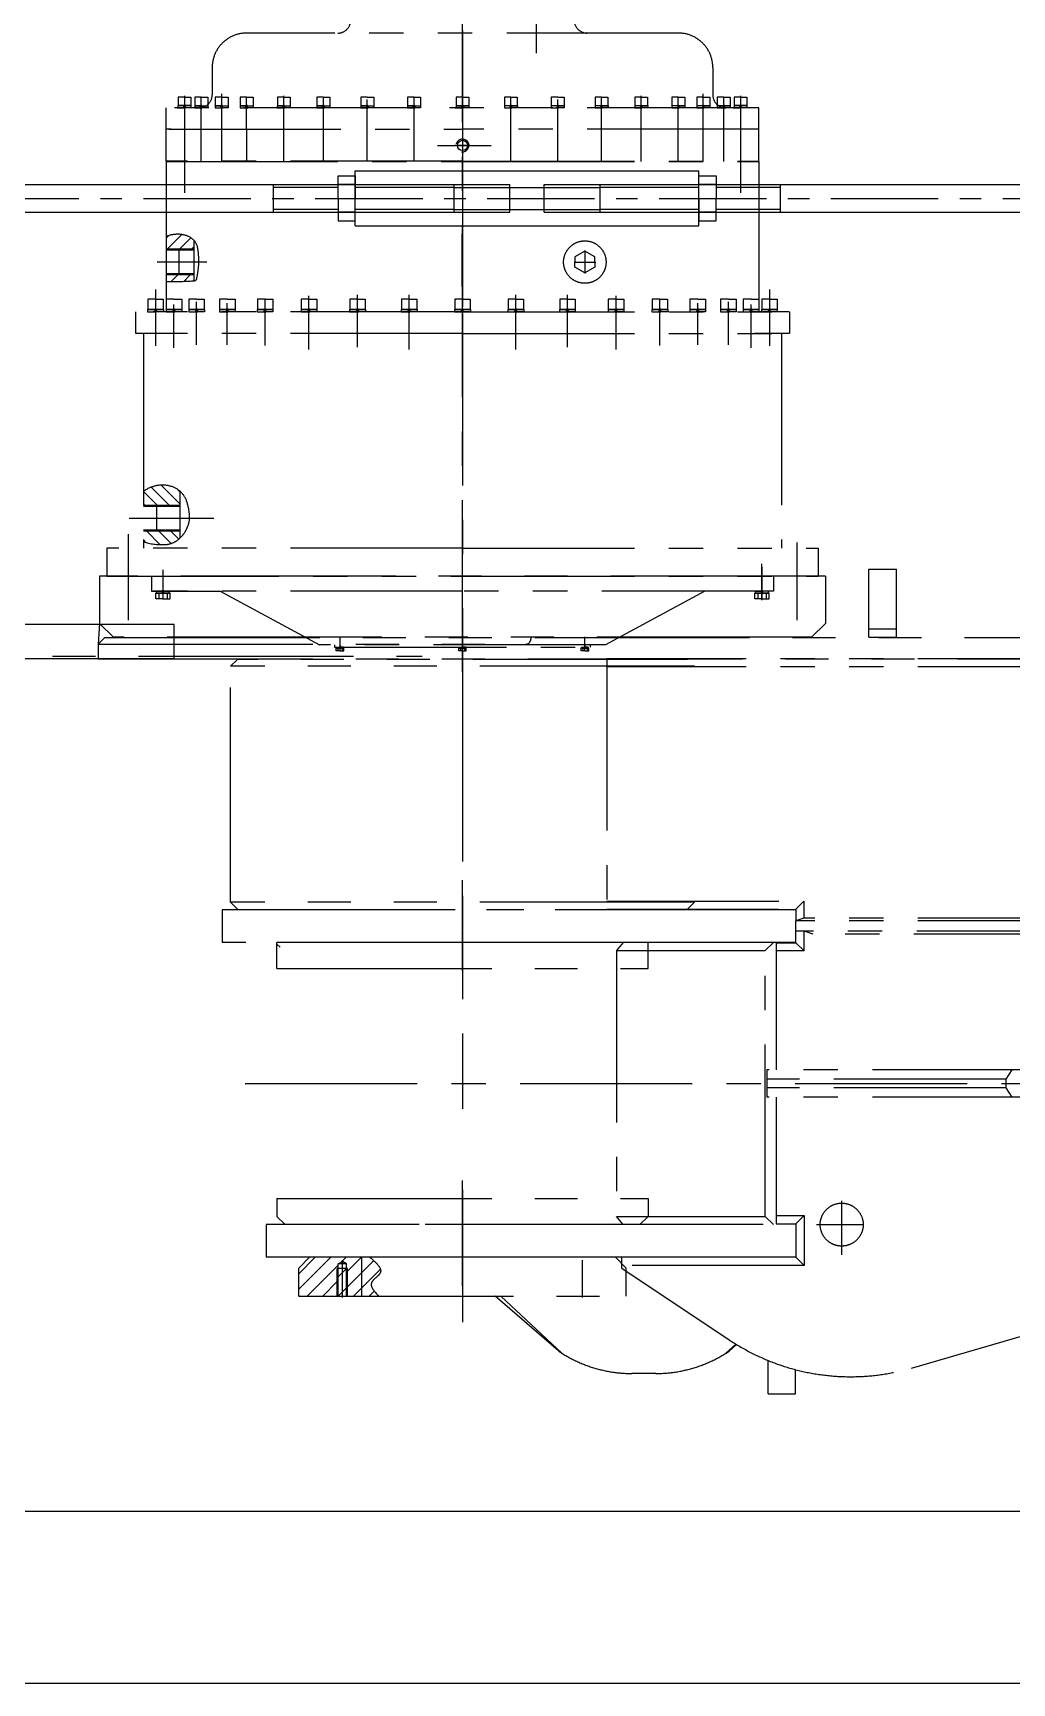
# Model space of a CAD drawing. Header units: millimetres. Extents: x 0 to 23760, y 0 to 16800.
# Drawn here: x 8257 to 10535, y 0 to 3840 of the extents above; entities that cross this region are included whole.
import ezdxf

# ---------------------------------------------------------------- set-up
doc = ezdxf.new("R2010")
doc.units = ezdxf.units.MM
doc.header["$LTSCALE"] = 400
doc.linetypes.add('G', pattern=[2, 1.25, -0.25, 0.25, -0.25])
doc.linetypes.add('K', pattern=[2.5, 1.25, -0.25, 0.25, -0.25, 0.25, -0.25])
for name, color, linetype in [('01', 7, 'Continuous'), ('02', 1, 'Continuous'), ('05', 4, 'G'), ('07', 6, 'K'), ('10', 1, 'Continuous')]:
    doc.layers.add(name, color=color, linetype=linetype)

# ---------------------------------------------------------------- blocks, each defined once
blk = doc.blocks.new('w5wrwtwtwetwtwtw')
for p, q in [((2361.6, 5454.8), (3225.6, 5454.8)), ((2361.6, 5454.8), (2361.6, 5413.3)), ((3225.6, 5454.8), (3225.6, 5413.3)), ((2361.6, 5413.3), (2380.6, 5394.3)), ((3206.6, 5394.3), (2380.6, 5394.3)), ((3225.6, 5413.3), (3206.6, 5394.3))]:
    blk.add_line(p, q)
blk = doc.blocks.new('3333rrewer')
for p, q in [((3225.6, 6051.3), (2361.6, 6051.3)), ((2361.6, 5990.8), (2361.6, 6051.3)), ((3225.6, 5990.8), (3225.6, 6051.3)), ((2361.6, 5990.8), (3225.6, 5990.8))]:
    blk.add_line(p, q)
at = {"layer": '02'}
blk.add_line((2369.1, 6039.8), (2361.6, 6047), dxfattribs=at)
at = {"layer": '05', "color": 4, "linetype": 'G'}
blk.add_line((2793.6, 6077.8), (2793.6, 5948.7), dxfattribs=at)
blk = doc.blocks.new('erwedfrrfrf')
for p, q in [((3638.1, 6903.7), (1949.1, 6903.7)), ((1949.1, 6903.7), (1949.1, 6793.3)), ((3638.1, 6903.7), (3638.1, 6793.3)), ((1949.1, 6793.3), (1981.1, 6761.3)), ((3606.1, 6761.3), (1981.1, 6761.3)), ((3638.1, 6793.3), (3606.1, 6761.3))]:
    blk.add_line(p, q)
blk = doc.blocks.new('wqtwqwqrwq')
for p, q in [((-6122.4, 6358.8), (-6106.4, 6374.8)), ((-6122.4, 6358.8), (-5127.4, 6358.8)), ((-6122.4, 6358.8), (-6122.4, 6324.8)), ((-6106.4, 6374.8), (-3032.4, 6374.8)), ((-5115.4, 6374.8), (-5115.4, 6370.8)), ((-3057.4, 6374.8), (-3057.4, 6324.8)), ((-3032.4, 6374.8), (-3032.4, 6324.8)), ((-6122.4, 6324.8), (-3032.4, 6324.8))]:
    blk.add_line(p, q)
blk.add_arc((-5127.4, 6370.8), 12, 270, 0)
at = {"layer": '05', "color": 4, "linetype": 'G'}
for p, q in [((-5274.4, 6442.8), (-5274.4, 6253)), ((-3489.4, 6286.4), (-3489.4, 6415))]:
    blk.add_line(p, q, dxfattribs=at)
blk = doc.blocks.new('3t35w3tr23')
for p, q in [((2253.6, 6692.3), (2269.6, 6708.3)), ((3333.6, 6692.3), (2253.6, 6692.3)), ((2253.6, 6143.3), (2253.6, 6692.3)), ((3317.6, 6708.3), (2269.6, 6708.3)), ((3333.6, 6143.3), (2253.6, 6143.3)), ((2269.6, 6127.3), (2253.6, 6143.3)), ((3317.6, 6127.3), (3333.6, 6143.3))]:
    blk.add_line(p, q)
blk = doc.blocks.new('eewwertwtwwe')
for p, q in [((2412.6, 5293.3), (2437.6, 5318.3)), ((3149.6, 5318.3), (2437.6, 5318.3)), ((3174.6, 5293.3), (3149.6, 5318.3)), ((2412.6, 5227.8), (2412.6, 5293.3)), ((3174.6, 5227.8), (3174.6, 5293.3)), ((2412.6, 5227.8), (3174.6, 5227.8))]:
    blk.add_line(p, q)
at = {"layer": '01', "color": 7, "linetype": 'Continuous'}
blk.add_line((2558.6, 5318.3), (2558.6, 5227.8), dxfattribs=at)
blk = doc.blocks.new('erw')
for p, q in [((4244.5, 6886.6), (4403.5, 6886.6)), ((4244.5, 6886.6), (4244.5, 6822.6)), ((4263.5, 6822.6), (4263.5, 6886.6)), ((4403.5, 6886.6), (4403.5, 6822.6)), ((4244.5, 6822.6), (4403.5, 6822.6))]:
    blk.add_line(p, q)
blk = doc.blocks.new('e3eeeww')
for p, q in [((988.1, 818.7), (1065.9, 818.7)), ((988.1, 818.7), (988.1, 754.7)), ((988.1, 754.7), (1044.6, 754.7))]:
    blk.add_line(p, q)
blk = doc.blocks.new('*U20')
at = {"layer": '01'}
for p, q in [((-15.1, 5), (-15.1, 0)), ((0, 5), (-15.1, 5)), ((-15.1, 0), (0, 0)), ((0, 0), (-2.9, 5)), ((0, 5), (2.9, 0)), ((0, 5), (15.1, 5)), ((15.1, 0), (0, 0)), ((15.1, 5), (15.1, 0))]:
    blk.add_line(p, q, dxfattribs=at)
at = {"layer": '05'}
blk.add_line((0, 7.1), (0, -2.1), dxfattribs=at)
blk = doc.blocks.new('*U24')
at = {"layer": '01'}
for p, q in [((-7.7, 2.6), (-7.7, 0)), ((0, 2.6), (-7.7, 2.6)), ((-7.7, 0), (0, 0)), ((0, 0), (-1.5, 2.6)), ((0, 2.6), (1.5, 0)), ((0, 2.6), (7.7, 2.6)), ((7.7, 0), (0, 0)), ((7.7, 2.6), (7.7, 0))]:
    blk.add_line(p, q, dxfattribs=at)
at = {"layer": '05'}
blk.add_line((0, 4.7), (0, -2.1), dxfattribs=at)
blk = doc.blocks.new('*U21')
at = {"layer": '01'}
for p, q in [((-18.3, 6), (-18.3, 0)), ((0, 6), (-18.3, 6)), ((-18.3, 0), (0, 0)), ((0, 0), (-3.5, 6)), ((0, 6), (3.5, 0)), ((0, 6), (18.3, 6)), ((18.3, 0), (0, 0)), ((18.3, 6), (18.3, 0))]:
    blk.add_line(p, q, dxfattribs=at)
at = {"layer": '05'}
blk.add_line((0, 8.1), (0, -2.1), dxfattribs=at)
blk = doc.blocks.new('*U22')
at = {"layer": '01'}
for p, q in [((0, 25.4), (-23, 12.2)), ((-23, 12.2), (-23, 0)), ((-23, -12.2), (-23, 0)), ((23, 12.2), (0, 25.4)), ((23, 0), (23, 12.2)), ((23, 0), (23, -12.2)), ((0, -25.4), (-23, -12.2)), ((23, -12.2), (0, -25.4))]:
    blk.add_line(p, q, dxfattribs=at)
at = {"layer": '05'}
for p, q in [((-24.7, 0), (25.5, 0)), ((0, 27), (0, -26.6))]:
    blk.add_line(p, q, dxfattribs=at)
blk = doc.blocks.new('*U19')
at = {"layer": '01'}
for p, q in [((-15.1, 5), (-15.1, 0)), ((0, 5), (-15.1, 5)), ((-15.1, 0), (0, 0)), ((0, 0), (-2.9, 5)), ((0, 5), (2.9, 0)), ((0, 5), (15.1, 5)), ((15.1, 0), (0, 0)), ((15.1, 5), (15.1, 0))]:
    blk.add_line(p, q, dxfattribs=at)
at = {"layer": '05'}
blk.add_line((0, 7.1), (0, -2.1), dxfattribs=at)
blk = doc.blocks.new('*U23', base_point=(2121.2, 3828.9))
at = {"layer": '01'}
blk.add_circle((2121.2, 3828.9), 12, dxfattribs=at)
at = {"layer": '02'}
blk.add_arc((2121.2, 3828.9), 15, 260, 170, dxfattribs=at)
at = {"layer": '05'}
for p, q in [((2121.2, 3846.9), (2121.2, 3810.9)), ((2139.2, 3828.9), (2103.2, 3828.9))]:
    blk.add_line(p, q, dxfattribs=at)
blk = doc.blocks.new('EWERWE')
at = {"layer": '07', "linetype": 'K', "ltscale": 0.8}
h = blk.add_hatch(dxfattribs=at)
h.set_pattern_fill('ANSI31', color=6, scale=8, angle=-90, style=0)
h.set_pattern_definition([(315, (-10850.446, 15756.003), (17.96051, 17.96051), [])])
h.paths.add_polyline_path([(-7312.4, 5108.6), (-7376.4, 5108.6), (-7376.4, 5111), (-7387.4, 5111), (-7392.9, 5120.6), (-7387.4, 5130.2), (-7376.4, 5130.2), (-7376.4, 5132.6), (-7312.4, 5132.6), (-7312.4, 5165.1), (-7402.9, 5165.1), (-7402.9, 5044.1), (-7377.9, 5019.1), (-7312.4, 5019.1)])
edge = h.paths.add_edge_path()
edge.add_line((-7312.4, 5165.1), (-7312.4, 5204.9))
edge.add_spline(control_points=[(-7312.4, 5204.9), (-7323.4, 5194.8), (-7343.9, 5176.2), (-7368.7, 5224), (-7390.2, 5199.3), (-7402.9, 5184.8)], knot_values=[0, 0, 0, 0, 35.505393, 65.775808, 109.285916, 109.285916, 109.285916, 109.285916], degree=3, periodic=0)
edge.add_line((-7402.9, 5184.8), (-7402.9, 5165.1))
edge.add_line((-7402.9, 5165.1), (-7312.4, 5165.1))
h = blk.add_hatch(dxfattribs=at)
h.set_pattern_fill('ANSI31', color=6, scale=10, angle=90, style=0)
h.set_pattern_definition([(135, (-5117.11, 3035.947), (-22.45064, -22.45064), [])])
h.paths.add_polyline_path([(-7376.4, 5108.6), (-7376.4, 5111), (-7387.4, 5111), (-7392.9, 5120.6), (-7387.4, 5130.2), (-7376.4, 5130.2), (-7376.4, 5132.6), (-7312.4, 5132.6), (-7312.4, 5165.1), (-7402.9, 5165.1), (-7402.9, 5044.1), (-7377.9, 5019.1), (-7312.4, 5019.1), (-7312.4, 5108.6)], flags=16)
h.paths.add_polyline_path([(-7312.4, 5132.6), (-7312.4, 5165.1), (-7402.9, 5165.1), (-7402.9, 5044.1), (-7377.9, 5019.1), (-7312.4, 5019.1), (-7312.4, 5130.2), (-7376.4, 5130.2), (-7376.4, 5132.6)])
h = blk.add_hatch(dxfattribs=at)
h.set_pattern_fill('_USER', color=6, scale=20, angle=135, style=0, pattern_type=0)
h.set_pattern_definition([(135, (-11413.753, 1937.935), (-14.14214, -14.14214), [])])
h.paths.add_polyline_path([(-9749.3, 4775), (-9770, 4775, 0.12004), (-9779.9, 4760.5, 0.19601), (-9778.3, 4710.1), (-9749.3, 4710.1), (-9749.3, 4740.1)])
h.paths.add_polyline_path([(-9675.8, 4775, 0.000338), (-9675.8, 4775), (-9689.3, 4775), (-9689.3, 4740.1), (-9689.3, 4710.1), (-9673.9, 4710.1, 0.009486), (-9673.8, 4728.4, 0.013115)])
h = blk.add_hatch(dxfattribs=at)
h.set_pattern_fill('_USER', color=6, scale=20, angle=45, style=0, pattern_type=0)
h.set_pattern_definition([(45, (-11413.753, 1937.935), (-14.14214, 14.14214), [])])
h.paths.add_polyline_path([(-9092.7, 4687.6), (-9092.7, 4657.6), (-9068.3, 4657.6, 0.085382), (-9061.7, 4706.8, 0.179709), (-9076.6, 4742.6), (-9092.7, 4742.6)])
h.paths.add_polyline_path([(-9185.5, 4657.6), (-9152.7, 4657.6), (-9152.7, 4687.6), (-9152.7, 4742.6), (-9185.9, 4742.6, 0.122387), (-9198.1, 4718.9, 0.220978)])
at = {"layer": '01', "ltscale": 0.8}
for p, q in [((-10172.3, 5982.6), (-10108.3, 5982.6)), ((-10172.3, 4817.6), (-10108.3, 4817.6))]:
    blk.add_line(p, q, dxfattribs=at)
at = {"layer": '05', "color": 4, "linetype": 'G', "ltscale": 0.8}
for p, q in [((-7807.4, 4894.4), (-7807.4, 8354)), ((-10102.3, 6047.1), (-9926.2, 6047.1)), ((-9986.4, 6047.1), (-9880.5, 6047.1)), ((-8765.2, 5400.1), (-10373.6, 5400.1)), ((-10258.2, 5400.1), (-9747.2, 5400.1)), ((-10102.3, 5400.1), (-9926.2, 5400.1)), ((-10015.5, 5400.1), (-9511.4, 5400.1)), ((-9662.4, 5399.7), (-9784.8, 5399.7)), ((-9599.5, 5400.1), (-8970.7, 5400.1)), ((-10102.3, 4753.1), (-9926.2, 4753.1)), ((-9986.4, 4753.1), (-9880.5, 4753.1))]:
    blk.add_line(p, q, dxfattribs=at)
at = {"layer": '07', "color": 6, "linetype": 'K', "ltscale": 0.8}
for p, q in [((-7839.4, 8354), (-7839.4, 6108.1)), ((-7775.4, 8354), (-7775.4, 6108.1)), ((-8795.9, 7660.1), (-8795.9, 5736.1)), ((-8776.9, 7660.1), (-8776.9, 5736.1)), ((-8192.5, 7660.1), (-8192.5, 6194.6)), ((-8185.9, 7660.1), (-8185.9, 6175.6)), ((-8161.9, 7657.1), (-8161.9, 6176.1)), ((-8155.2, 7650.4), (-8155.2, 6216.1)), ((-7145.1, 6445.4), (-7382.6, 7261.8)), ((-7839.4, 6678.3), (-7817.4, 6664.6)), ((-7817.4, 6664.6), (-7817.4, 6108.1)), ((-7817.4, 6664.6), (-7797.4, 6664.6)), ((-7797.4, 6664.6), (-7775.4, 6678.3)), ((-7797.4, 6664.6), (-7797.4, 6108.1)), ((-7478.9, 6223.9), (-7478.9, 6330.8)), ((-7408.8, 6282.6), (-7534.3, 6282.6)), ((-9053.3, 6227.6), (-8988.3, 6227.6)), ((-9053.3, 5400.1), (-9053.3, 6227.6)), ((-8988.3, 5400.1), (-8988.3, 6227.6)), ((-8231.9, 5736.1), (-8231.9, 6194.6)), ((-8231.9, 6194.6), (-8192.5, 6194.6)), ((-8212.9, 6175.6), (-8231.9, 6194.6)), ((-8192.5, 6194.6), (-8185.9, 6175.6)), ((-8155.2, 6216.1), (-8161.9, 6195.1)), ((-8115.9, 6195.1), (-8161.9, 6195.1)), ((-8134.9, 6176.1), (-8115.9, 6195.1)), ((-8115.9, 6195.1), (-8115.9, 6130.1)), ((-7499.9, 6130.1), (-7499.9, 6195.1)), ((-7499.9, 6195.1), (-7383.9, 6195.1)), ((-7480.9, 6176.1), (-7499.9, 6195.1)), ((-7402.9, 6176.1), (-7383.9, 6195.1)), ((-7383.9, 6195.1), (-7383.9, 5771.1)), ((-9603.3, 6161.5), (-9553.3, 6161.5)), ((-9603.3, 5400.1), (-9603.3, 6161.5)), ((-9603.3, 6160.1), (-9603.3, 6090.1)), ((-9553.3, 5400.1), (-9553.3, 6161.5)), ((-9553.3, 6160.1), (-9553.3, 6079.6)), ((-9066.4, 6178), (-8967.2, 6178)), ((-8991.3, 6178.1), (-8885.6, 6178.1)), ((-8212.9, 5736.1), (-8212.9, 6175.6)), ((-8212.9, 6175.6), (-8185.9, 6175.6)), ((-8212.9, 6175.6), (-8185.9, 6175.6)), ((-8211.9, 6175.6), (-8211.9, 4841.1)), ((-8161.9, 6176.1), (-8185.9, 6176.1)), ((-8134.9, 6176.1), (-8161.9, 6176.1)), ((-8135.9, 6176.1), (-8135.9, 4841.1)), ((-8134.9, 6130.1), (-8134.9, 6176.1)), ((-7480.9, 6130.1), (-7480.9, 6176.1)), ((-7480.9, 6176.1), (-7402.9, 6176.1)), ((-7402.9, 6176.1), (-7402.9, 5771.1)), ((-9655.3, 6114.5), (-9524.2, 6114.5)), ((-9633.3, 6114.5), (-9633.3, 6132.5)), ((-9633.3, 6132.5), (-9609.3, 6132.5)), ((-9633.3, 6114.5), (-9633.3, 6096.5)), ((-9611.7, 6114.5), (-9542.3, 6114.5)), ((-9609.3, 6132.5), (-9609.3, 6114.5)), ((-9609.3, 6126.5), (-9609.3, 6114.5)), ((-9609.3, 6102.5), (-9609.3, 6114.5)), ((-9609.3, 6096.5), (-9609.3, 6114.5)), ((-9553.3, 6142.6), (-9053.3, 6142.6)), ((-9553.3, 6142.6), (-9053.3, 6142.6)), ((-8988.3, 6124.1), (-8953.3, 6124.1)), ((-8953.3, 6124.1), (-8953.3, 5964.1)), ((-8953.3, 6124.1), (-8953.3, 5400.1)), ((-8948.3, 6113.6), (-8948.3, 6097.1)), ((-8935.8, 6113.6), (-8948.3, 6113.6)), ((-8948.3, 6107.1), (-8935.8, 6107.1)), ((-8935.8, 6097.1), (-8935.8, 6113.6)), ((-8116.9, 6104.6), (-8135.9, 6123.6)), ((-8134.9, 6130.1), (-7839.4, 6130.1)), ((-7839.4, 6108.1), (-7775.4, 6108.1)), ((-7775.4, 6130.1), (-7480.9, 6130.1)), ((-7497.9, 6104.6), (-7478.9, 6123.6)), ((-9954.3, 6090.1), (-10078.3, 6090.1)), ((-10078.3, 6090.1), (-10078.3, 4710.1)), ((-10028.3, 6090.1), (-10028.3, 5400.1)), ((-9954.3, 5400.1), (-9954.3, 6090.1)), ((-9954.3, 6070.7), (-9953.3, 6070.7)), ((-9954.3, 6070.7), (-9953.3, 6070.7)), ((-9953.3, 6090.1), (-9953.3, 6070.7)), ((-9953.3, 6090.1), (-9603.3, 6090.1)), ((-9953.3, 6090.1), (-9603.3, 6090.1)), ((-9953.3, 5400.1), (-9953.3, 6090.1)), ((-9633.3, 6096.5), (-9609.3, 6096.5)), ((-9633.3, 6071.6), (-9633.3, 6089.6)), ((-9633.3, 6089.6), (-9609.3, 6089.6)), ((-9633.3, 6071.6), (-9633.3, 6053.6)), ((-9519.9, 6071.6), (-9620.8, 6071.6)), ((-9609.3, 6089.6), (-9609.3, 6071.6)), ((-9609.3, 6083.6), (-9609.3, 6071.6)), ((-9609.3, 6059.6), (-9609.3, 6071.6)), ((-9609.3, 6053.6), (-9609.3, 6071.6)), ((-8932.7, 6097.1), (-9016.8, 6097.1)), ((-9009.4, 6097.1), (-8937.2, 6097.1)), ((-8948.3, 6080.6), (-8948.3, 6097.1)), ((-8948.3, 6087.1), (-8935.8, 6087.1)), ((-8935.8, 6080.6), (-8948.3, 6080.6)), ((-8935.8, 6097.1), (-8935.8, 6080.6)), ((-8116.9, 5758.6), (-8116.9, 6104.6)), ((-7497.9, 6104.6), (-8116.9, 6104.6)), ((-7497.9, 5758.6), (-7497.9, 6104.6)), ((-7478.9, 6099.5), (-7478.9, 4943.1)), ((-7402.9, 6104.7), (-7402.9, 4943.1)), ((-10106.4, 6047.1), (-10050.3, 6047.1)), ((-10103.4, 6062.1), (-10083.4, 6062.1)), ((-10103.4, 6047.1), (-10103.4, 6062.1)), ((-10103.4, 6047.1), (-10103.4, 6032.1)), ((-10103.4, 6032.1), (-10083.4, 6032.1)), ((-10083.4, 6062.1), (-10083.4, 6047.1)), ((-10083.4, 6032.1), (-10083.4, 6047.1)), ((-10078.4, 6063.9), (-10078.4, 6047.1)), ((-10078.4, 6030.3), (-10078.4, 6047.1)), ((-10073.2, 6047.1), (-9953.3, 6047.1)), ((-9633.3, 6053.6), (-9609.3, 6053.6)), ((-9633.3, 6036.9), (-9609.3, 6036.9)), ((-9633.3, 6018.9), (-9633.3, 6036.9)), ((-9609.3, 6036.9), (-9609.3, 6018.9)), ((-9609.3, 6030.9), (-9609.3, 6018.9)), ((-7179.5, 6012.9), (-7201, 6036)), ((-7184.4, 6020.5), (-7199.7, 6038.1)), ((-9953.3, 6008.1), (-10104.3, 6008.1)), ((-10103.3, 6023.1), (-10083.3, 6023.1)), ((-10103.3, 6008.1), (-10103.3, 6023.1)), ((-10103.3, 6008.1), (-10103.3, 5993.1)), ((-10103.3, 5993.1), (-10083.3, 5993.1)), ((-10083.3, 6023.1), (-10083.3, 6008.1)), ((-9633.3, 6018.9), (-9633.3, 6000.9)), ((-9633.3, 6000.9), (-9609.3, 6000.9)), ((-9526.5, 6018.9), (-9626.7, 6018.9)), ((-9609.3, 6006.9), (-9609.3, 6018.9)), ((-9609.3, 6000.9), (-9609.3, 6018.9)), ((-8211.9, 6023.1), (-8211.9, 4876.1)), ((-7377.9, 5771.1), (-7210.7, 6021)), ((-9953.3, 5960.5), (-10110.9, 5960.5)), ((-10103.3, 5960.5), (-10103.3, 5975.5)), ((-10103.3, 5975.5), (-10083.3, 5975.5)), ((-10103.3, 5960.5), (-10103.3, 5945.5)), ((-10083.3, 5975.5), (-10083.3, 5960.5)), ((-9633.3, 5947.5), (-9633.3, 5965.5)), ((-9633.3, 5965.5), (-9609.3, 5965.5)), ((-9609.3, 5965.5), (-9609.3, 5947.5)), ((-9609.3, 5959.5), (-9609.3, 5947.5)), ((-8953.3, 5964.1), (-8828.3, 5732.6)), ((-10103.3, 5945.5), (-10083.3, 5945.5)), ((-10103.3, 5902.4), (-10103.3, 5917.4)), ((-10103.3, 5917.4), (-10083.3, 5917.4)), ((-10083.3, 5917.4), (-10083.3, 5902.4)), ((-9633.3, 5947.5), (-9633.3, 5929.5)), ((-9633.3, 5929.5), (-9609.3, 5929.5)), ((-9526.5, 5947.5), (-9623.5, 5947.5)), ((-9609.3, 5935.5), (-9609.3, 5947.5)), ((-9609.3, 5929.5), (-9609.3, 5947.5)), ((-10252.3, 5903), (-10252.3, 4897.6)), ((-10103.3, 5902.4), (-10103.3, 5887.4)), ((-10103.3, 5887.4), (-10083.3, 5887.4)), ((-9953.3, 5902), (-10102.6, 5902.4)), ((-9633.3, 5877.4), (-9609.3, 5877.4)), ((-9633.3, 5859.4), (-9633.3, 5877.4)), ((-9609.3, 5877.4), (-9609.3, 5859.4)), ((-9633.3, 5859.4), (-9633.3, 5841.4)), ((-9633.3, 5841.4), (-9609.3, 5841.4)), ((-9525.5, 5859.4), (-9633.1, 5859.4)), ((-9609.3, 5871.4), (-9609.3, 5859.4)), ((-9609.3, 5847.4), (-9609.3, 5859.4)), ((-9609.3, 5841.4), (-9609.3, 5859.4)), ((-7132.4, 5850.1), (-7132.4, 5794.4)), ((-9953.3, 5816), (-10105.9, 5816)), ((-10103.3, 5816), (-10103.3, 5831)), ((-10103.3, 5831), (-10083.3, 5831)), ((-10103.3, 5816), (-10103.3, 5801)), ((-10103.3, 5801), (-10083.3, 5801)), ((-10083.3, 5831), (-10083.3, 5816)), ((-9633.3, 5757.4), (-9633.3, 5775.4)), ((-9633.3, 5775.4), (-9609.3, 5775.4)), ((-9609.3, 5775.4), (-9609.3, 5757.4)), ((-9609.3, 5769.4), (-9609.3, 5757.4)), ((-8135.9, 5773.7), (-8116.9, 5758.6)), ((-7478.9, 5773.7), (-7497.9, 5758.6)), ((-7377.9, 5771.1), (-7402.9, 5771.1)), ((-10103.3, 5738.7), (-10083.3, 5738.7)), ((-10103.3, 5723.7), (-10103.3, 5738.7)), ((-10103.3, 5723.7), (-10103.3, 5708.7)), ((-9953.3, 5723.7), (-10101, 5723.7)), ((-10083.3, 5738.7), (-10083.3, 5723.7)), ((-9516.2, 5757.4), (-9641.1, 5757.4)), ((-9633.3, 5757.4), (-9633.3, 5739.4)), ((-9633.3, 5739.4), (-9609.3, 5739.4)), ((-9609.3, 5745.4), (-9609.3, 5757.4)), ((-9609.3, 5739.4), (-9609.3, 5757.4)), ((-8828.3, 5732.6), (-8828.3, 5067.6)), ((-8828.3, 5732.6), (-8828.3, 5067.6)), ((-8795.9, 5736.1), (-8212.9, 5736.1)), ((-8116.9, 5758.6), (-7497.9, 5758.6)), ((-10103.3, 5708.7), (-10083.3, 5708.7)), ((-8814.2, 5685.1), (-8847.2, 5685.1)), ((-8828.3, 5697.6), (-8823.3, 5697.6)), ((-8826.9, 5685.1), (-8820.9, 5685.1)), ((-8826.9, 5685.1), (-8820.9, 5685.1)), ((-8825.3, 5697.6), (-8823.3, 5697.6)), ((-8823.3, 5102.6), (-8823.3, 5697.6)), ((-8820.7, 5694), (-8820.7, 5685.1)), ((-8814.3, 5694), (-8820.7, 5694)), ((-8820.7, 5690.1), (-8814.3, 5690.1)), ((-8820.7, 5676.2), (-8820.7, 5685.1)), ((-8814.3, 5685.1), (-8814.3, 5694)), ((-8814.3, 5685.1), (-8814.3, 5676.2)), ((-9633.3, 5644.4), (-9633.3, 5662.4)), ((-9633.3, 5662.4), (-9609.3, 5662.4)), ((-9609.3, 5662.4), (-9609.3, 5644.4)), ((-9609.3, 5656.4), (-9609.3, 5644.4)), ((-8820.7, 5680.1), (-8814.3, 5680.1)), ((-8814.3, 5676.2), (-8820.7, 5676.2)), ((-7309.4, 5679.6), (-7395.9, 5679.6)), ((-10103.3, 5636.6), (-10083.3, 5636.6)), ((-10103.3, 5621.6), (-10103.3, 5636.6)), ((-10103.3, 5621.6), (-10103.3, 5606.6)), ((-9953.3, 5621.6), (-10097.7, 5621.6)), ((-10083.3, 5636.6), (-10083.3, 5621.6)), ((-9521.1, 5644.4), (-9642.8, 5644.4)), ((-9633.3, 5644.4), (-9633.3, 5626.4)), ((-9633.3, 5626.4), (-9609.3, 5626.4)), ((-9609.3, 5632.4), (-9609.3, 5644.4)), ((-9609.3, 5626.4), (-9609.3, 5644.4)), ((-7179.5, 5631.5), (-7312.4, 5489.4)), ((-7184.4, 5624), (-7312.4, 5475.9)), ((-10205.2, 5572.4), (-10458.5, 5572.4)), ((-10103.3, 5606.6), (-10083.3, 5606.6)), ((-9633.3, 5524.2), (-9633.3, 5542.2)), ((-9633.3, 5542.2), (-9609.3, 5542.2)), ((-9609.3, 5542.2), (-9609.3, 5524.2)), ((-9609.3, 5536.2), (-9609.3, 5524.2)), ((-10103.3, 5512.7), (-10103.3, 5527.7)), ((-10103.3, 5527.7), (-10083.3, 5527.7)), ((-10103.3, 5512.7), (-10103.3, 5497.7)), ((-10103.3, 5497.7), (-10083.3, 5497.7)), ((-9953.3, 5512.7), (-10102.6, 5512.7)), ((-10083.3, 5527.7), (-10083.3, 5512.7)), ((-9516.2, 5524.2), (-9642.8, 5524.2)), ((-9633.3, 5524.2), (-9633.3, 5506.2)), ((-9633.3, 5506.2), (-9609.3, 5506.2)), ((-9609.3, 5512.2), (-9609.3, 5524.2)), ((-9609.3, 5506.2), (-9609.3, 5524.2)), ((-9990.8, 5341.6), (-9990.8, 5466.9)), ((-10103.3, 5400.1), (-10103.3, 5415.1)), ((-10103.3, 5415.1), (-10083.3, 5415.1)), ((-10103.3, 5415.1), (-10083.3, 5415.1)), ((-10103.3, 5400.1), (-10103.3, 5415.1)), ((-10083.3, 5415.1), (-10083.3, 5400.1)), ((-10083.3, 5415.1), (-10083.3, 5400.1)), ((-10078.3, 5416.9), (-10078.3, 5400.1)), ((-10078.3, 5416.9), (-10078.3, 5400.1)), ((-9633.3, 5400.1), (-9633.3, 5418.1)), ((-9633.3, 5418.1), (-9609.3, 5418.1)), ((-9609.3, 5418.1), (-9609.3, 5400.1)), ((-10106.4, 5400.1), (-10050.3, 5400.1)), ((-10103.3, 5400.1), (-10103.3, 5385.1)), ((-10103.3, 5400.1), (-10103.3, 5385.1)), ((-10103.3, 5385.1), (-10083.3, 5385.1)), ((-10103.3, 5385.1), (-10083.3, 5385.1)), ((-10083.3, 5385.1), (-10083.3, 5400.1)), ((-10083.3, 5385.1), (-10083.3, 5400.1)), ((-10078.3, 5383.3), (-10078.3, 5400.1)), ((-10078.3, 5383.3), (-10078.3, 5400.1)), ((-10073.2, 5400.1), (-9953.3, 5400.1)), ((-10028.8, 4716.9), (-10028.8, 5400.1)), ((-9954.3, 5400.1), (-9954.3, 4710.1)), ((-9953.3, 4710.1), (-9953.3, 5400.1)), ((-9633.3, 5400.1), (-9633.3, 5382.1)), ((-9633.3, 5382.1), (-9609.3, 5382.1)), ((-9609.3, 5412.1), (-9609.3, 5400.1)), ((-9609.3, 5388.1), (-9609.3, 5400.1)), ((-9609.3, 5382.1), (-9609.3, 5400.1)), ((-9603.3, 5400.1), (-9603.3, 4638.8)), ((-9553.3, 5400.1), (-9553.3, 4638.8)), ((-8913.8, 5400.1), (-9057.9, 5400.1)), ((-9053.3, 5400.1), (-9053.3, 4572.6)), ((-8988.3, 4572.6), (-8988.3, 5400.1)), ((-8953.3, 5400.1), (-8953.3, 4676.1)), ((-8814.2, 5400.1), (-8847.2, 5400.1)), ((-8826.9, 5400.1), (-8820.9, 5400.1)), ((-8826.9, 5400.1), (-8820.9, 5400.1)), ((-8814.3, 5409), (-8820.7, 5409)), ((-8820.7, 5409), (-8820.7, 5400.1)), ((-8820.7, 5405.1), (-8814.3, 5405.1)), ((-8820.7, 5391.2), (-8820.7, 5400.1)), ((-8820.7, 5395.1), (-8814.3, 5395.1)), ((-8814.3, 5391.2), (-8820.7, 5391.2)), ((-8814.3, 5400.1), (-8814.3, 5409)), ((-8814.3, 5400.1), (-8814.3, 5391.2)), ((-8724, 5400.1), (-7748.8, 5400.1)), ((-8069.6, 5400.1), (-8281, 5400.1)), ((-7452.4, 5400.1), (-7581.4, 5400.1)), ((-7560.2, 5400.1), (-7252.2, 5400.1)), ((-7336.6, 5400.1), (-7548, 5400.1)), ((-7429.3, 5400.1), (-7270.3, 5400.1)), ((-10103.3, 5287.5), (-10103.3, 5302.5)), ((-10103.3, 5302.5), (-10083.3, 5302.5)), ((-10103.3, 5287.5), (-10103.3, 5272.5)), ((-10103.3, 5272.5), (-10083.3, 5272.5)), ((-9953.3, 5287.5), (-10102.6, 5287.5)), ((-10083.3, 5272.5), (-10083.3, 5287.5)), ((-9516.2, 5276), (-9642.8, 5276)), ((-9633.3, 5294), (-9609.3, 5294)), ((-9633.3, 5276), (-9633.3, 5294)), ((-9633.3, 5276), (-9633.3, 5258)), ((-9609.3, 5294), (-9609.3, 5276)), ((-9609.3, 5288), (-9609.3, 5276)), ((-9609.3, 5264), (-9609.3, 5276)), ((-9609.3, 5258), (-9609.3, 5276)), ((-9633.3, 5258), (-9609.3, 5258)), ((-10103.3, 5193.6), (-10083.3, 5193.6)), ((-10103.3, 5178.6), (-10103.3, 5193.6)), ((-10103.3, 5178.6), (-10103.3, 5163.6)), ((-10103.3, 5163.6), (-10083.3, 5163.6)), ((-9953.3, 5178.6), (-10097.7, 5178.6)), ((-10083.3, 5163.6), (-10083.3, 5178.6)), ((-9521.1, 5155.8), (-9642.8, 5155.8)), ((-9633.3, 5155.8), (-9633.3, 5173.8)), ((-9633.3, 5173.8), (-9609.3, 5173.8)), ((-9633.3, 5155.8), (-9633.3, 5137.8)), ((-9609.3, 5173.8), (-9609.3, 5155.8)), ((-9609.3, 5167.8), (-9609.3, 5155.8)), ((-9609.3, 5143.8), (-9609.3, 5155.8)), ((-9609.3, 5137.8), (-9609.3, 5155.8)), ((-9633.3, 5137.8), (-9609.3, 5137.8)), ((-8814.2, 5115.1), (-8847.2, 5115.1)), ((-8826.9, 5115.1), (-8820.9, 5115.1)), ((-8826.9, 5115.1), (-8820.9, 5115.1)), ((-8826.9, 5115.1), (-8820.9, 5115.1)), ((-8814.3, 5124), (-8820.7, 5124)), ((-8820.7, 5124), (-8820.7, 5115.1)), ((-8820.7, 5120.1), (-8814.3, 5120.1)), ((-8820.7, 5106.2), (-8820.7, 5115.1)), ((-8820.7, 5110.1), (-8814.3, 5110.1)), ((-8814.3, 5115.1), (-8814.3, 5124)), ((-8814.3, 5115.1), (-8814.3, 5106.2)), ((-7309.4, 5120.6), (-7395.9, 5120.6)), ((-7387.4, 5130.2), (-7392.9, 5120.6)), ((-7387.4, 5111), (-7392.9, 5120.6)), ((-7387.4, 5130.2), (-7387.4, 5111)), ((-7312.4, 5130.2), (-7387.4, 5130.2)), ((-7312.4, 5111), (-7387.4, 5111)), ((-7376.4, 5132.6), (-7376.4, 5108.6)), ((-7312.4, 5132.6), (-7376.4, 5132.6)), ((-7312.4, 5108.6), (-7376.4, 5108.6)), ((-7312.4, 5111), (-7312.4, 5108)), ((-10103.3, 5076.5), (-10103.3, 5091.5)), ((-10103.3, 5091.5), (-10083.3, 5091.5)), ((-10103.3, 5076.5), (-10103.3, 5061.5)), ((-9953.3, 5076.5), (-10101, 5076.5)), ((-10083.3, 5061.5), (-10083.3, 5076.5)), ((-8828.3, 5102.6), (-8823.3, 5102.6)), ((-8814.3, 5106.2), (-8820.7, 5106.2)), ((-10103.3, 5061.5), (-10083.3, 5061.5)), ((-9516.2, 5042.8), (-9641.1, 5042.8)), ((-9633.3, 5042.8), (-9633.3, 5060.8)), ((-9633.3, 5060.8), (-9609.3, 5060.8)), ((-9633.3, 5042.8), (-9633.3, 5024.8)), ((-9609.3, 5060.8), (-9609.3, 5042.8)), ((-9609.3, 5054.8), (-9609.3, 5042.8)), ((-9609.3, 5030.8), (-9609.3, 5042.8)), ((-9609.3, 5024.8), (-9609.3, 5042.8)), ((-8953.3, 4836.1), (-8828.3, 5067.6)), ((-10103.3, 4999.2), (-10083.3, 4999.2)), ((-10103.3, 4984.2), (-10103.3, 4999.2)), ((-9633.3, 5024.8), (-9609.3, 5024.8)), ((-9953.3, 4984.2), (-10105.9, 4984.2)), ((-10103.3, 4984.2), (-10103.3, 4969.2)), ((-10103.3, 4969.2), (-10083.3, 4969.2)), ((-10083.3, 4969.2), (-10083.3, 4984.2)), ((-9633.3, 4940.8), (-9633.3, 4958.8)), ((-9633.3, 4958.8), (-9609.3, 4958.8)), ((-9609.3, 4958.8), (-9609.3, 4940.8)), ((-9633.3, 4940.8), (-9633.3, 4922.8)), ((-9633.3, 4922.8), (-9609.3, 4922.8)), ((-9525.5, 4940.8), (-9633.1, 4940.8)), ((-9609.3, 4952.8), (-9609.3, 4940.8)), ((-9609.3, 4928.8), (-9609.3, 4940.8)), ((-9609.3, 4922.8), (-9609.3, 4940.8)), ((-7478.9, 4943.1), (-7402.9, 4943.1)), ((-10103.3, 4897.9), (-10103.3, 4912.9)), ((-10103.3, 4912.9), (-10083.3, 4912.9)), ((-10103.3, 4897.9), (-10103.3, 4882.9)), ((-10103.3, 4882.9), (-10083.3, 4882.9)), ((-9953.3, 4898.2), (-10102.6, 4897.8)), ((-10083.3, 4882.9), (-10083.3, 4897.9)), ((-9953.3, 4839.7), (-10110.9, 4839.7)), ((-9953.3, 4839.7), (-10110.9, 4839.7)), ((-10103.3, 4854.7), (-10083.3, 4854.7)), ((-10103.3, 4854.7), (-10083.3, 4854.7)), ((-10103.3, 4839.7), (-10103.3, 4854.7)), ((-10103.3, 4839.7), (-10103.3, 4854.7)), ((-10103.3, 4839.7), (-10103.3, 4824.7)), ((-10103.3, 4839.7), (-10103.3, 4824.7)), ((-10083.3, 4824.7), (-10083.3, 4839.7)), ((-10083.3, 4824.7), (-10083.3, 4839.7)), ((-9633.3, 4852.7), (-9633.3, 4870.7)), ((-9633.3, 4870.7), (-9609.3, 4870.7)), ((-9633.3, 4852.7), (-9633.3, 4834.7)), ((-9526.5, 4852.7), (-9623.5, 4852.7)), ((-9609.3, 4870.7), (-9609.3, 4852.7)), ((-9609.3, 4864.7), (-9609.3, 4852.7)), ((-9609.3, 4840.7), (-9609.3, 4852.7)), ((-9609.3, 4834.7), (-9609.3, 4852.7)), ((-8211.9, 4841.1), (-8135.9, 4841.1)), ((-10103.3, 4824.7), (-10083.3, 4824.7)), ((-10103.3, 4824.7), (-10083.3, 4824.7)), ((-10103.3, 4792.1), (-10103.3, 4807.1)), ((-10103.3, 4807.1), (-10083.3, 4807.1)), ((-10103.3, 4792.1), (-10103.3, 4807.1)), ((-10103.3, 4807.1), (-10083.3, 4807.1)), ((-9719.3, 4804.9), (-9719.3, 4689.7)), ((-9633.3, 4834.7), (-9609.3, 4834.7)), ((-9122.7, 4821.5), (-9122.7, 4624.3)), ((-8953.3, 4676.1), (-8953.3, 4836.1)), ((-9953.3, 4792.1), (-10104.3, 4792.1)), ((-9953.3, 4792.1), (-10104.3, 4792.1)), ((-10103.4, 4768.1), (-10083.4, 4768.1)), ((-10103.4, 4753.1), (-10103.4, 4768.1)), ((-10103.3, 4792.1), (-10103.3, 4777.1)), ((-10103.3, 4792.1), (-10103.3, 4777.1)), ((-10103.3, 4777.1), (-10083.3, 4777.1)), ((-10103.3, 4777.1), (-10083.3, 4777.1)), ((-10083.4, 4768.1), (-10083.4, 4753.1)), ((-10083.3, 4777.1), (-10083.3, 4792.1)), ((-10083.3, 4777.1), (-10083.3, 4792.1)), ((-10078.4, 4769.9), (-10078.4, 4753.1)), ((-9770, 4775), (-9675.8, 4775)), ((-9749.3, 4775), (-9749.3, 4740.1)), ((-9746.8, 4775), (-9746.8, 4740.1)), ((-9691.8, 4775), (-9691.8, 4740.1)), ((-9689.3, 4775), (-9689.3, 4740.1)), ((-9633.3, 4781.3), (-9633.3, 4799.3)), ((-9633.3, 4799.3), (-9609.3, 4799.3)), ((-9633.3, 4781.3), (-9633.3, 4763.3)), ((-9633.3, 4763.3), (-9609.3, 4763.3)), ((-9526.5, 4781.3), (-9626.7, 4781.3)), ((-9609.3, 4799.3), (-9609.3, 4781.3)), ((-9609.3, 4793.3), (-9609.3, 4781.3)), ((-9609.3, 4769.3), (-9609.3, 4781.3)), ((-9609.3, 4763.3), (-9609.3, 4781.3)), ((-10106.4, 4753.1), (-10050.3, 4753.1)), ((-10103.4, 4753.1), (-10103.4, 4738.1)), ((-10103.4, 4738.1), (-10083.4, 4738.1)), ((-10083.4, 4738.1), (-10083.4, 4753.1)), ((-10078.4, 4736.3), (-10078.4, 4753.1)), ((-10073.2, 4753.1), (-9953.3, 4753.1)), ((-9954.3, 4729.5), (-9953.3, 4729.5)), ((-9954.3, 4729.5), (-9953.3, 4729.5)), ((-9954.3, 4729.5), (-9953.3, 4729.5)), ((-9954.3, 4729.5), (-9953.3, 4729.5)), ((-9953.3, 4710.1), (-9953.3, 4729.5)), ((-9953.3, 4710.1), (-9953.3, 4729.5)), ((-9749.3, 4740.1), (-9749.3, 4710.1)), ((-9749.3, 4740.1), (-9689.3, 4740.1)), ((-9746.8, 4740.1), (-9746.8, 4710.1)), ((-9691.8, 4740.1), (-9691.8, 4710.1)), ((-9689.3, 4740.1), (-9689.3, 4710.1)), ((-9633.3, 4728.6), (-9633.3, 4746.6)), ((-9633.3, 4746.6), (-9609.3, 4746.6)), ((-9633.3, 4728.6), (-9633.3, 4710.6)), ((-9519.9, 4728.6), (-9620.8, 4728.6)), ((-9609.3, 4746.6), (-9609.3, 4728.6)), ((-9609.3, 4740.6), (-9609.3, 4728.6)), ((-9609.3, 4716.6), (-9609.3, 4728.6)), ((-9609.3, 4710.6), (-9609.3, 4728.6)), ((-9185.9, 4742.6), (-9076.6, 4742.6)), ((-9152.7, 4742.6), (-9152.7, 4687.6)), ((-9150.2, 4742.6), (-9150.2, 4687.6)), ((-9095.2, 4742.6), (-9095.2, 4687.6)), ((-9092.7, 4742.6), (-9092.7, 4687.6)), ((-9954.3, 4710.1), (-10078.3, 4710.1)), ((-10028.8, 4722.2), (-10028.8, 4710.1)), ((-9953.3, 4710.1), (-9603.3, 4710.1)), ((-9953.3, 4710.1), (-9603.3, 4710.1)), ((-9953.3, 4710.1), (-9603.3, 4710.1)), ((-9655.3, 4685.7), (-9524.2, 4685.7)), ((-9647.9, 4685.7), (-9528.9, 4685.7)), ((-9633.3, 4710.6), (-9609.3, 4710.6)), ((-9633.3, 4703.7), (-9609.3, 4703.7)), ((-9633.3, 4685.7), (-9633.3, 4703.7)), ((-9633.3, 4685.7), (-9633.3, 4667.7)), ((-9611.7, 4685.7), (-9542.3, 4685.7)), ((-9611.7, 4685.7), (-9542.3, 4685.7)), ((-9609.3, 4703.7), (-9609.3, 4685.7)), ((-9609.3, 4697.7), (-9609.3, 4685.7)), ((-9609.3, 4673.7), (-9609.3, 4685.7)), ((-9609.3, 4667.7), (-9609.3, 4685.7)), ((-9553.3, 4720.7), (-9553.3, 4640.1)), ((-9152.7, 4687.6), (-9092.7, 4687.6)), ((-9152.7, 4687.6), (-9152.7, 4657.6)), ((-9150.2, 4687.6), (-9150.2, 4657.6)), ((-9095.2, 4687.6), (-9095.2, 4657.6)), ((-9092.7, 4687.6), (-9092.7, 4657.6)), ((-9003.3, 4703.1), (-8936, 4703.1)), ((-8948.3, 4719.6), (-8948.3, 4703.1)), ((-8935.8, 4719.6), (-8948.3, 4719.6)), ((-8948.3, 4713.1), (-8935.8, 4713.1)), ((-8948.3, 4686.7), (-8948.3, 4703.1)), ((-8948.3, 4693.1), (-8935.8, 4693.1)), ((-8935.8, 4686.7), (-8948.3, 4686.7)), ((-8935.8, 4703.1), (-8935.8, 4719.6)), ((-8935.8, 4703.1), (-8935.8, 4686.7)), ((-9633.3, 4667.7), (-9609.3, 4667.7)), ((-9553.3, 4657.6), (-9053.3, 4657.6)), ((-9553.3, 4657.6), (-9053.3, 4657.6)), ((-9553.3, 4657.6), (-9053.3, 4657.6)), ((-8988.3, 4676.1), (-8953.3, 4676.1)), ((-8988.3, 4676.1), (-8953.3, 4676.1)), ((-9603.3, 4638.8), (-9553.3, 4638.8)), ((-9603.3, 4638.8), (-9553.3, 4638.8)), ((-9086.2, 4622.2), (-8969.9, 4622.2)), ((-8991.3, 4622.1), (-8885.6, 4622.1)), ((-9053.3, 4572.6), (-8988.3, 4572.6)), ((-8877.9, 4555.6), (-8829.9, 4552.1))]:
    blk.add_line(p, q, dxfattribs=at)
for points in [[(-9778.3, 4710.1, -0.19601), (-9779.9, 4760.5, -0.27221), (-9750.8, 4784.2, -0.029627), (-9726.3, 4786.4, -0.035905), (-9706, 4785.7, -0.024373), (-9680.1, 4781.5, -0.201074), (-9677.4, 4779.6, -0.125949), (-9675.8, 4775, -0.013115), (-9673.8, 4728.4, -0.009486), (-9673.9, 4710.1, -0.007715)], [(-9185.5, 4657.6, -0.220977), (-9198.1, 4718.9, -0.261059), (-9161.6, 4758.7, -0.065459), (-9129, 4764.9, -0.09888), (-9107.2, 4761.8, -0.055319), (-9089.4, 4753.2, -0.065786), (-9076.6, 4742.6, -0.179709), (-9061.7, 4706.8, -0.085382), (-9068.3, 4657.6, -0.033217)]]:
    blk.add_lwpolyline(points, format="xyb", dxfattribs=at)
for centre, radius in [((-7478.9, 6282.6), 50), ((-9719.3, 5684.8), 49.4)]:
    blk.add_circle(centre, radius, dxfattribs=at)
for centre, radius, start, end in [((-7632.9, 6303.5), 508, 326.2138, 16.2238), ((-10108.3, 6012.6), 30, 270, 0), ((-7437.4, 5850.1), 305, 0, 33.9765), ((-10172.3, 5902.6), 80, 90, 180), ((-7437.4, 5794.4), 305, 326.0235, 0), ((-10282.3, 5690.1), 30, 270, 0), ((-10282.3, 5110.1), 30, 0, 90), ((-10172.3, 4897.6), 80, 180, 270), ((-10108.3, 4787.6), 30, 0, 90)]:
    blk.add_arc(centre, radius, start, end, dxfattribs=at)
blk.add_spline([(-7402.9, 5184.8), (-7366.5, 5208.6), (-7343.9, 5188.5), (-7312.4, 5204.9)], degree=3, dxfattribs=at)
for name, p, rotation in [('wqtwqwqrwq', (-2471, 10674.5), 90), ('erw', (-4601.4, 13232.7), 180), ('erwedfrrfrf', (-2084.6, 2606.5), 90), ('e3eeeww', (-6096.8, 6929.8), 180), ('3t35w3tr23', (-2086.1, 2606.5), 90), ('3333rrewer', (-2084.6, 2606.5), 90), ('w5wrwtwtwetwtwtw', (-2084.6, 2606.5), 90), ('eewwertwtwwe', (-2084.6, 2606.5), 90), ('*U22', (-9719.3, 5684.8), 90), ('*U24', (-8823.3, 5685.1), 270), ('*U19', (-10078.3, 5400.1), 90), ('*U23', (-9990.8, 5400.1), 90), ('*U24', (-8823.3, 5400.1), 270), ('*U19', (-10078.3, 5287.5), 90), ('*U19', (-10078.3, 5178.6), 90), ('*U24', (-8823.3, 5115.1), 270), ('*U19', (-10078.3, 5076.5), 90), ('*U19', (-10078.3, 4984.2), 90), ('*U19', (-10078.3, 4897.9), 90), ('*U19', (-10078.3, 4839.7), 90), ('*U19', (-10078.3, 4839.7), 90), ('*U19', (-10078.3, 4792.1), 90), ('*U19', (-10078.3, 4792.1), 90), ('*U19', (-10078.4, 4753.1), 90)]:
    blk.add_blockref(name, p, dxfattribs=dict(at, rotation=rotation))
at = {"layer": '07', "color": 6, "linetype": 'K', "ltscale": 0.8, "xscale": -1}
for name, p, rotation in [('*U21', (-9603.3, 6114.5), 90), ('*U20', (-8953.3, 6097.1), 270), ('*U21', (-9603.3, 6071.6), 90), ('*U19', (-10078.4, 6047.1), 90), ('*U21', (-9603.3, 6018.9), 90), ('*U19', (-10078.3, 6008.1), 90), ('*U19', (-10078.3, 5960.5), 90), ('*U21', (-9603.3, 5947.5), 90), ('*U19', (-10078.3, 5902.4), 90), ('*U21', (-9603.3, 5859.4), 90), ('*U19', (-10078.3, 5816), 90), ('*U21', (-9603.3, 5757.4), 90), ('*U19', (-10078.3, 5723.7), 90), ('*U21', (-9603.3, 5644.4), 90), ('*U19', (-10078.3, 5621.6), 90), ('*U21', (-9603.3, 5524.2), 90), ('*U19', (-10078.3, 5512.7), 90), ('*U19', (-10078.3, 5400.1), 90), ('*U21', (-9603.3, 5400.1), 90), ('*U21', (-9603.3, 5276), 90), ('*U21', (-9603.3, 5155.8), 90), ('*U21', (-9603.3, 5042.8), 90), ('*U21', (-9603.3, 4940.8), 90), ('*U21', (-9603.3, 4852.7), 90), ('*U21', (-9603.3, 4781.3), 90), ('*U21', (-9603.3, 4728.6), 90), ('*U21', (-9603.3, 4685.7), 90), ('*U20', (-8953.3, 4703.1), 270)]:
    blk.add_blockref(name, p, dxfattribs=dict(at, rotation=rotation))
blk = doc.blocks.new('REWREWR')
at = {"layer": '01', "color": 7, "linetype": 'Continuous', "ltscale": 0.5}
for p, q in [((9630, 5720.5), (9630, 7212.5)), ((9694, 5720.5), (9694, 7212.5)), ((9630, 6140.5), (9694, 6140.5)), ((9598, 5950.5), (9726, 5950.5)), ((9598, 5150.5), (9598, 5950.5)), ((9726, 5150.5), (9726, 5950.5)), ((9630, 5720.5), (9694, 5720.5)), ((9630, 5590.5), (9694, 5590.5)), ((9630, 5510.5), (9694, 5510.5)), ((9630, 5380.5), (9694, 5380.5)), ((9630, 3782.4), (9630, 5380.5)), ((9694, 3782.4), (9694, 5380.5)), ((9598, 5150.5), (9726, 5150.5)), ((9630, 4960.5), (9694, 4960.5))]:
    blk.add_line(p, q, dxfattribs=at)
at = {"layer": '01', "ltscale": 0.5}
for p, q in [((9609.5, 5950.5), (9609.5, 5990.5)), ((9609.5, 5990.5), (9662, 5990.5)), ((9630, 5990.5), (9630, 5950.5)), ((9714.4, 5990.5), (9662, 5990.5)), ((9694, 5990.5), (9694, 5950.5)), ((9714.4, 5950.5), (9714.4, 5990.5)), ((9662, 5950.5), (9609.5, 5950.5)), ((9662, 5950.5), (9714.4, 5950.5)), ((9636.4, 5380.5), (9636.4, 5720.5)), ((9687.6, 5380.5), (9687.6, 5720.5)), ((9609.5, 5110.5), (9609.5, 5150.5)), ((9609.5, 5150.5), (9662, 5150.5)), ((9630, 5150.5), (9630, 5110.5)), ((9714.4, 5150.5), (9662, 5150.5)), ((9694, 5150.5), (9694, 5110.5)), ((9714.4, 5110.5), (9714.4, 5150.5)), ((9662, 5110.5), (9609.5, 5110.5)), ((9662, 5110.5), (9714.4, 5110.5))]:
    blk.add_line(p, q, dxfattribs=at)
at = {"layer": '02', "ltscale": 0.5}
for p, q in [((9636.4, 6140.5), (9636.4, 5990.5)), ((9687.6, 6140.5), (9687.6, 5990.5)), ((9636.4, 5950.5), (9636.4, 5720.5)), ((9687.6, 5950.5), (9687.6, 5720.5)), ((9636.4, 5380.5), (9636.4, 5150.5)), ((9687.6, 5380.5), (9687.6, 5150.5)), ((9636.4, 5110.5), (9636.4, 4960.5)), ((9687.6, 5110.5), (9687.6, 4960.5))]:
    blk.add_line(p, q, dxfattribs=at)
at = {"layer": '02', "color": 1, "linetype": 'Continuous', "ltscale": 0.5}
for p, q in [((9630, 5590.5), (9630, 5720.5)), ((9694, 5590.5), (9694, 5720.5)), ((9630, 5380.5), (9630, 5510.5)), ((9694, 5380.5), (9694, 5510.5))]:
    blk.add_line(p, q, dxfattribs=at)
at = {"layer": '05', "color": 4, "linetype": 'G', "ltscale": 0.5}
blk.add_line((9662, 3457.5), (9662, 7212.5), dxfattribs=at)
blk = doc.blocks.new('*U26')
at = {"layer": '10'}
h = blk.add_hatch(dxfattribs=at)
h.set_pattern_fill('_USER', color=256, scale=2, angle=45, style=0, pattern_type=0)
h.set_pattern_definition([(45, (0, 0), (-1.414214, 1.414214), [])])
edge = h.paths.add_edge_path()
edge.add_line((133, 0), (163, 0))
edge.add_line((163, 0), (163, 22.5))
edge.add_line((163, 22.5), (160.5, 25))
edge.add_line((160.5, 25), (140.2, 25))
edge.add_arc((180, 0), 47, 147.8651, 180)
edge = h.paths.add_edge_path()
edge.add_line((163, 0), (133, 0))
edge.add_arc((180, 0), 47, 180, 212.1349)
edge.add_line((140.2, -25), (160.5, -25))
edge.add_line((160.5, -25), (163, -22.5))
edge.add_line((163, -22.5), (163, 0))
h.paths.add_polyline_path([(175.5, 25), (173, 22.5), (173, 0), (180, 0), (180, 24.1), (178.5, 25)])
h.paths.add_polyline_path([(178.5, -25), (180, -24.1), (180, 0), (173, 0), (173, -22.5), (175.5, -25)])
at = {"layer": '01'}
for p, q in [((-7, 0), (-7, 26.5)), ((-7, 0), (-7, -26.5)), ((0, 26.3), (0, 0)), ((0, -26.3), (0, 0)), ((1.5, 25), (178.5, 25)), ((163, 22.5), (160.5, 25)), ((163, 0), (163, 22.5)), ((163, 22.5), (168, 22.5)), ((163, 0), (163, -22.5)), ((173, 22.5), (168, 22.5)), ((173, 22.5), (175.5, 25)), ((173, 0), (173, 22.5)), ((173, 0), (173, -22.5)), ((178.5, 25), (180, 24.1)), ((180, 24.1), (180, 0)), ((180, -24.1), (180, 0)), ((1.5, -25), (178.5, -25)), ((163, -22.5), (160.5, -25)), ((163, -22.5), (168, -22.5)), ((173, -22.5), (168, -22.5)), ((173, -22.5), (175.5, -25)), ((178.5, -25), (180, -24.1))]:
    blk.add_line(p, q, dxfattribs=at)
for centre, radius, start, end in [((-3.5, 26.5), 3.5, 356.1629, 179.9989), ((1.5, 26.5), 1.5, 180, 270), ((-3.5, -26.3), 3.5, 183.8339, 0), ((1.5, -26.5), 1.5, 90, 180)]:
    blk.add_arc(centre, radius, start, end, dxfattribs=at)
at = {"layer": '02'}
for start, end in [(147.8651, 180), (180, 212.1349)]:
    blk.add_arc((180, 0), 47, start, end, dxfattribs=at)
at = {"layer": '05'}
for p, q in [((-14.5, 0), (187.5, 0)), ((168, 28.1), (168, 0)), ((168, -28.1), (168, 0))]:
    blk.add_line(p, q, dxfattribs=at)
blk = doc.blocks.new('TERWEREW')
at = {"layer": '01', "ltscale": 0.8}
for p, q in [((10653.5, 4711.1), (10653.5, 3900.1)), ((10733.5, 4711.1), (10653.5, 4711.1)), ((10733.5, 4711.1), (10733.5, 3900.1)), ((10733.5, 4200.1), (10807.3, 3900.1)), ((10807.3, 3900.1), (10646.3, 3900.1)), ((10807.3, 3850.1), (10646.3, 3850.1)), ((10793.3, 3626.9), (10793.6, 3621.9)), ((10835.3, 3626.9), (10835, 3621.9)), ((10696.3, 3580.1), (10646.3, 3580.1)), ((10807.3, 3580.1), (10757.3, 3580.1))]:
    blk.add_line(p, q, dxfattribs=at)
at = {"layer": '01', "color": 7, "linetype": 'Continuous', "ltscale": 0.8}
for p, q in [((10646.3, 3900.1), (10646.3, 3580.1)), ((10807.3, 3900.1), (10807.3, 3695.1)), ((10696.3, 3850.1), (10696.3, 3695.1)), ((10757.3, 3850.1), (10757.3, 3695.1)), ((10696.3, 3645.1), (10696.3, 3580.1)), ((10757.3, 3645.1), (10757.3, 3580.1)), ((10807.3, 3645.1), (10807.3, 3580.1))]:
    blk.add_line(p, q, dxfattribs=at)
at = {"layer": '01', "ltscale": 0.8}
for centre, radius, start, end in [((10792.4, 3644.1), 17.3, 273.0616, 11.6732), ((10792.4, 3644.1), 22.3, 273.0616, 349.7254), ((10836.2, 3644.1), 22.3, 190.2746, 266.9384), ((10836.2, 3644.1), 17.3, 168.3268, 266.9384)]:
    blk.add_arc(centre, radius, start, end, dxfattribs=at)
blk.add_ellipse((10814.3, 3702.4), major_axis=(0, -6.67), ratio=0.584936, dxfattribs=at)
blk.add_open_spline([(10819.3, 3692.6), (10819.6, 3692.8), (10819.8, 3693.1), (10820.8, 3694.1), (10821.3, 3695), (10822.2, 3696.7), (10822.5, 3697.6), (10822.9, 3699.4), (10823.1, 3700.4), (10823.2, 3702.6), (10823.2, 3704), (10822.7, 3706.4), (10822.4, 3707.4), (10821.6, 3709.2), (10821.2, 3710), (10820.2, 3711.3), (10819.7, 3711.8), (10818.5, 3712.8), (10817.8, 3713.2), (10816.4, 3713.8), (10815.7, 3713.9), (10814.4, 3714.1), (10813.7, 3714.1), (10812.3, 3713.8), (10811.7, 3713.6), (10810.5, 3713), (10810, 3712.7), (10809, 3712), (10808.6, 3711.5), (10807.9, 3710.7), (10807.6, 3710.2), (10806.7, 3708.8), (10806.3, 3707.7), (10805.7, 3705.5), (10805.5, 3704.4), (10805.4, 3702.1), (10805.4, 3701), (10805.8, 3698.7), (10806.1, 3697.6), (10806.9, 3695.8), (10807.3, 3695), (10808.2, 3693.7), (10808.7, 3693.1), (10809.3, 3692.6)], degree=3, knots=[0.46199, 0.46199, 0.46199, 0.46199, 0.566186, 0.566186, 0.863575, 0.863575, 1.160964, 1.160964, 1.458353, 1.458353, 1.879294, 1.879294, 2.214596, 2.214596, 2.483009, 2.483009, 2.69949, 2.69949, 2.915971, 2.915971, 3.0817, 3.0817, 3.24743, 3.24743, 3.41316, 3.41316, 3.578889, 3.578889, 3.744619, 3.744619, 3.910349, 3.910349, 4.266639, 4.266639, 4.62293, 4.62293, 4.97922, 4.97922, 5.335511, 5.335511, 5.606194, 5.606194, 5.821203, 5.821203, 5.821203, 5.821203], dxfattribs=at)
at = {"layer": '07', "color": 6, "linetype": 'K', "ltscale": 0.8}
for p, q in [((10701.3, 3760.1), (10701.3, 3695.1)), ((10752.3, 3760.1), (10701.3, 3760.1)), ((10752.3, 3760.1), (10752.3, 3695.1)), ((10701.3, 3645.1), (10701.3, 3438.7)), ((10752.3, 3645.1), (10752.3, 3438.7))]:
    blk.add_line(p, q, dxfattribs=at)
at = {"layer": '07'}
blk.add_line((10701.3, 3438.7), (10752.3, 3438.7), dxfattribs=at)
at = {"layer": '01', "ltscale": 0.8, "rotation": 359.9999999999991}
blk.add_blockref('*U26', (10646.3, 3670.1), dxfattribs=at)
blk = doc.blocks.new('*U100')
at = {"layer": '01'}
blk.add_lwpolyline([(25, 10), (584, 10)], dxfattribs=at)
at = {"layer": '02'}
blk.add_lwpolyline([(0, 0), (594, 0)], dxfattribs=at)

msp = doc.modelspace()

# ---------------------------------------------------------------- linework, layer by layer
at = {"layer": '05', "color": 4, "linetype": 'G'}
msp.add_line((6902.6, 2390.4), (9162.2, 2390.4), dxfattribs=at)

# ---------------------------------------------------------------- block references
at = {"layer": '01', "xscale": -1, "rotation": 270}
msp.add_blockref('REWREWR', (3856.3, -6206.5), dxfattribs=at)
at = {"layer": '01', "rotation": 270}
msp.add_blockref('TERWEREW', (3874.6, 13117.2), dxfattribs=at)
at = {"layer": '05', "xscale": 40, "yscale": 40, "zscale": 40}
msp.add_blockref('*U100', (0, 0), dxfattribs=at)
at = {"layer": '07', "rotation": 270}
msp.add_blockref('EWERWE', (3856.3, -6412), dxfattribs=at)

doc.saveas('drawing.dxf')
